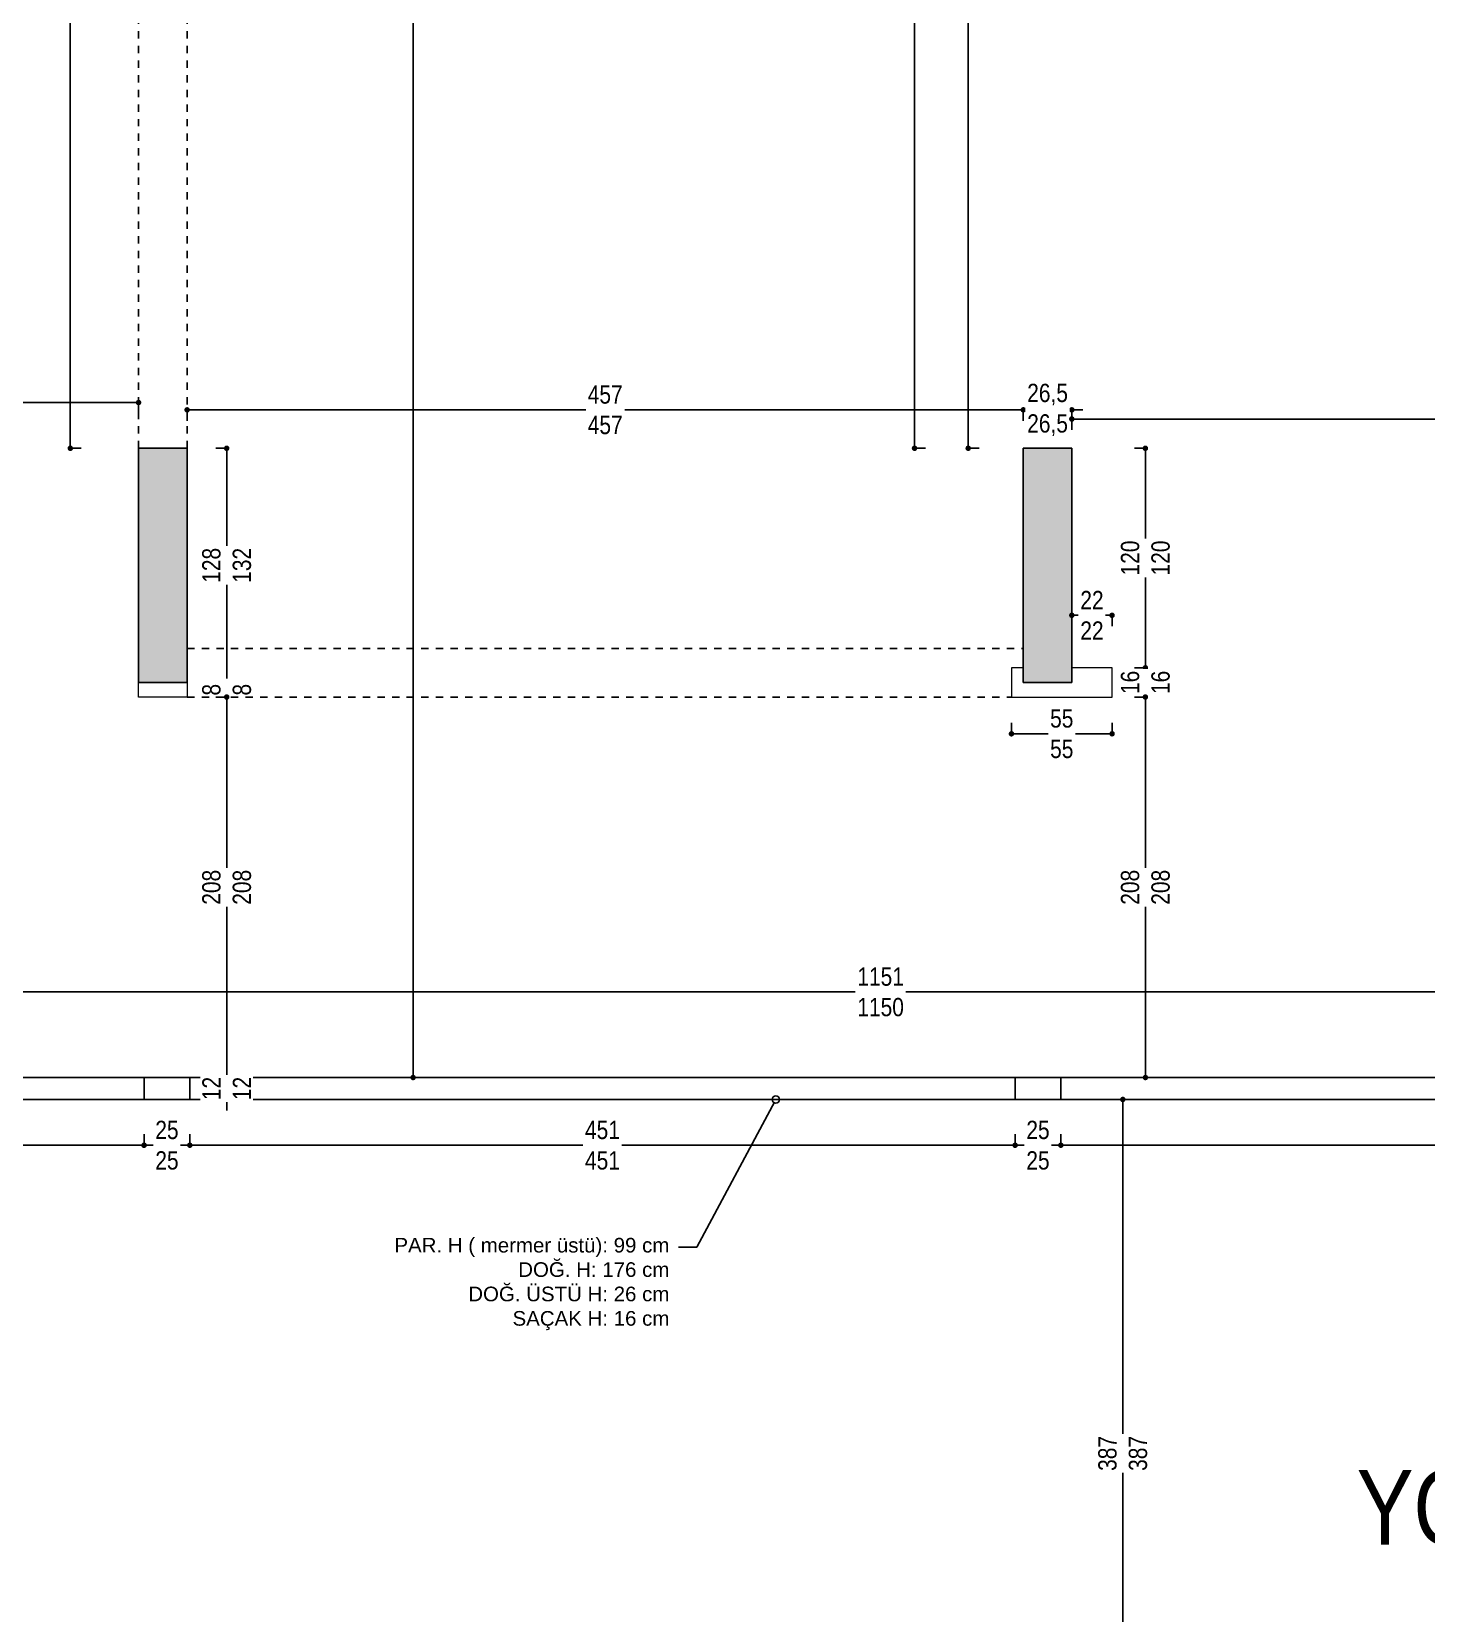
# Model space of a CAD drawing. Header units: millimetres. Extents: x 863 to 22635, y -482 to 12118.
# Drawn here: x 15396 to 16158, y 8965 to 9829 of the extents above; entities that cross this region are included whole.
import ezdxf
from ezdxf import colors
from ezdxf.entities.mleader import LeaderData, LeaderLine
from ezdxf.math import Vec2, Vec3

# ---------------------------------------------------------------- set-up
doc = ezdxf.new("R2010")
doc.units = ezdxf.units.MM
doc.header["$PDMODE"] = 35
doc.linetypes.add('JIS_02_1.0', pattern=[2, 1, -1])
for name, color, linetype in [('CEILING_0G', 92, 'Continuous'), ('DIM_0G', 20, 'Continuous'), ('Existing COLUMN HATCH_0G', 252, 'Continuous'), ('Existing COLUMN_0G', 63, 'Continuous'), ('Existing WALL_0G', 65, 'Continuous'), ('Existing WINDOWS_0G', 142, 'Continuous')]:
    doc.layers.add(name, color=color, linetype=linetype)
doc.layers.add('TXT_0G', color=7, linetype='Continuous', lineweight=13)
doc.layers.add('WOOD_0G', color=46, linetype='Continuous', lineweight=5)
doc.styles.add('0G_50', font='ARIALN.TTF', dxfattribs={"height": 50})
doc.styles.add('OZGU', font='ARIALN.TTF')
doc.styles.get("Standard").update_dxf_attribs({"font": 'arial.ttf'})
doc.dimstyles.new('0G_1_50_ORTA', dxfattribs={"dimtxt": 10, "dimasz": 3, "dimexe": 1, "dimexo": 4, "dimgap": 1, "dimtad": 0, "dimdec": 1, "dimzin": 9, "dimtxsty": 'OZGU', "dimblk": 'DOT', "dimcen": 2, "dimclrd": 256, "dimclre": 256, "dimclrt": 256, "dimadec": 1, "dimazin": 2, "dimtfac": 1, "dimtdec": 1, "dimtix": 1, "dimtmove": 2, "dimatfit": 3, "dimldrblk": 'ARCHTICK', "dimfxl": 6, "dimfxlon": 1, "dimtfill": 1, "dimarcsym": 0})

# ---------------------------------------------------------------- blocks, each defined once
blk = doc.blocks.new('_Dot')
at = {"color": 0, "linetype": 'ByBlock', "lineweight": -2}
blk.add_line((-0.5, 0), (-1, 0), dxfattribs=at)
at = {"color": 0, "linetype": 'ByBlock', "const_width": 0.5}
blk.add_lwpolyline([(-0.25, 0, 1), (0.25, 0, 1)], format="xyb", close=True, dxfattribs=at)
blk = doc.blocks.new('*D696')
at = {"layer": 'Defpoints', "color": 0, "transparency": 16777216}
for p in [(15958.04, 9245.66), (16435.04, 9245.66), (15958.04, 9220.62)]:
    blk.add_point(p, dxfattribs=at)
at = {"layer": 'DIM_0G', "lineweight": -2, "transparency": 16777216}
for p, q in [((15958.04, 9226.62), (15958.04, 9219.62)), ((16435.04, 9226.62), (16435.04, 9219.62)), ((15961.04, 9220.62), (16186.32, 9220.62)), ((16432.04, 9220.62), (16206.75, 9220.62))]:
    blk.add_line(p, q, dxfattribs=at)
at = {"layer": 'DIM_0G', "lineweight": -2, "transparency": 16777216, "xscale": 3, "yscale": 3, "zscale": 3, "rotation": 180}
blk.add_blockref('_Dot', (15958.04, 9220.62), dxfattribs=at)
at = {"layer": 'DIM_0G', "lineweight": -2, "transparency": 16777216, "xscale": 3, "yscale": 3, "zscale": 3}
blk.add_blockref('_Dot', (16435.04, 9220.62), dxfattribs=at)
at = {"layer": 'DIM_0G', "transparency": 16777216, "insert": (16196.54, 9220.62), "char_height": 10, "attachment_point": 5, "style": 'OZGU', "bg_fill": 3, "box_fill_scale": 1.1, "bg_fill_color": 256, "bg_fill_true_color": 13158600, "bg_fill_transparency": 0}
blk.add_mtext('477\\P477', dxfattribs=at)
blk = doc.blocks.new('_ArchTick')
at = {"color": 0, "linetype": 'ByBlock', "const_width": 0.15}
blk.add_lwpolyline([(-0.5, -0.5), (0.5, 0.5)], dxfattribs=at)
blk = doc.blocks.new('*D697')
at = {"layer": 'Defpoints', "color": 0, "transparency": 16777216}
for p in [(15933.04, 9245.66), (15958.04, 9245.66), (15933.04, 9220.62)]:
    blk.add_point(p, dxfattribs=at)
at = {"layer": 'DIM_0G', "lineweight": -2, "transparency": 16777216}
for p, q in [((15933.04, 9226.62), (15933.04, 9219.62)), ((15958.04, 9226.62), (15958.04, 9219.62)), ((15936.04, 9220.62), (15938.56, 9220.62)), ((15955.04, 9220.62), (15952.51, 9220.62))]:
    blk.add_line(p, q, dxfattribs=at)
at = {"layer": 'DIM_0G', "lineweight": -2, "transparency": 16777216, "xscale": 3, "yscale": 3, "zscale": 3, "rotation": 180}
blk.add_blockref('_Dot', (15933.04, 9220.62), dxfattribs=at)
at = {"layer": 'DIM_0G', "lineweight": -2, "transparency": 16777216, "xscale": 3, "yscale": 3, "zscale": 3}
blk.add_blockref('_Dot', (15958.04, 9220.62), dxfattribs=at)
at = {"layer": 'DIM_0G', "transparency": 16777216, "insert": (15945.54, 9220.62), "char_height": 10, "attachment_point": 5, "style": 'OZGU', "bg_fill": 3, "box_fill_scale": 1.1, "bg_fill_color": 256, "bg_fill_true_color": 13158600, "bg_fill_transparency": 0}
blk.add_mtext('25\\P25', dxfattribs=at)
blk = doc.blocks.new('*D698')
at = {"layer": 'Defpoints', "color": 0, "transparency": 16777216}
for p in [(15482.04, 9245.66), (15933.04, 9245.66), (15482.04, 9220.62)]:
    blk.add_point(p, dxfattribs=at)
at = {"layer": 'DIM_0G', "lineweight": -2, "transparency": 16777216}
for p, q in [((15482.04, 9226.62), (15482.04, 9219.62)), ((15933.04, 9226.62), (15933.04, 9219.62)), ((15485.04, 9220.62), (15698.1, 9220.62)), ((15930.04, 9220.62), (15716.97, 9220.62))]:
    blk.add_line(p, q, dxfattribs=at)
at = {"layer": 'DIM_0G', "lineweight": -2, "transparency": 16777216, "xscale": 3, "yscale": 3, "zscale": 3, "rotation": 180}
blk.add_blockref('_Dot', (15482.04, 9220.62), dxfattribs=at)
at = {"layer": 'DIM_0G', "lineweight": -2, "transparency": 16777216, "xscale": 3, "yscale": 3, "zscale": 3}
blk.add_blockref('_Dot', (15933.04, 9220.62), dxfattribs=at)
at = {"layer": 'DIM_0G', "transparency": 16777216, "insert": (15707.54, 9220.62), "char_height": 10, "attachment_point": 5, "style": 'OZGU', "bg_fill": 3, "box_fill_scale": 1.1, "bg_fill_color": 256, "bg_fill_true_color": 13158600, "bg_fill_transparency": 0}
blk.add_mtext('451\\P451', dxfattribs=at)
blk = doc.blocks.new('*D699')
at = {"layer": 'Defpoints', "color": 0, "transparency": 16777216}
for p in [(15457.04, 9245.66), (15482.04, 9245.66), (15457.04, 9220.62)]:
    blk.add_point(p, dxfattribs=at)
at = {"layer": 'DIM_0G', "lineweight": -2, "transparency": 16777216}
for p, q in [((15457.04, 9226.62), (15457.04, 9219.62)), ((15482.04, 9226.62), (15482.04, 9219.62)), ((15460.04, 9220.62), (15462.56, 9220.62)), ((15479.04, 9220.62), (15476.51, 9220.62))]:
    blk.add_line(p, q, dxfattribs=at)
at = {"layer": 'DIM_0G', "lineweight": -2, "transparency": 16777216, "xscale": 3, "yscale": 3, "zscale": 3, "rotation": 180}
blk.add_blockref('_Dot', (15457.04, 9220.62), dxfattribs=at)
at = {"layer": 'DIM_0G', "lineweight": -2, "transparency": 16777216, "xscale": 3, "yscale": 3, "zscale": 3}
blk.add_blockref('_Dot', (15482.04, 9220.62), dxfattribs=at)
at = {"layer": 'DIM_0G', "transparency": 16777216, "insert": (15469.54, 9220.62), "char_height": 10, "attachment_point": 5, "style": 'OZGU', "bg_fill": 3, "box_fill_scale": 1.1, "bg_fill_color": 256, "bg_fill_true_color": 13158600, "bg_fill_transparency": 0}
blk.add_mtext('25\\P25', dxfattribs=at)
blk = doc.blocks.new('*D700')
at = {"layer": 'Defpoints', "color": 0, "transparency": 16777216}
for p in [(15272.04, 9245.66), (15457.04, 9245.66), (15272.04, 9220.62)]:
    blk.add_point(p, dxfattribs=at)
at = {"layer": 'DIM_0G', "lineweight": -2, "transparency": 16777216}
for p, q in [((15272.04, 9226.62), (15272.04, 9219.62)), ((15457.04, 9226.62), (15457.04, 9219.62)), ((15275.04, 9220.62), (15354.83, 9220.62)), ((15454.04, 9220.62), (15374.24, 9220.62))]:
    blk.add_line(p, q, dxfattribs=at)
at = {"layer": 'DIM_0G', "lineweight": -2, "transparency": 16777216, "xscale": 3, "yscale": 3, "zscale": 3, "rotation": 180}
blk.add_blockref('_Dot', (15272.04, 9220.62), dxfattribs=at)
at = {"layer": 'DIM_0G', "lineweight": -2, "transparency": 16777216, "xscale": 3, "yscale": 3, "zscale": 3}
blk.add_blockref('_Dot', (15457.04, 9220.62), dxfattribs=at)
at = {"layer": 'DIM_0G', "transparency": 16777216, "insert": (15364.54, 9220.62), "char_height": 10, "attachment_point": 5, "style": 'OZGU', "bg_fill": 3, "box_fill_scale": 1.1, "bg_fill_color": 256, "bg_fill_true_color": 13158600, "bg_fill_transparency": 0}
blk.add_mtext('185\\P185', dxfattribs=at)
blk = doc.blocks.new('*D709')
at = {"layer": 'Defpoints', "color": 0, "transparency": 16777216}
for p in [(15958.04, 9245.66), (15949.65, 8858.66), (15991.89, 8858.66)]:
    blk.add_point(p, dxfattribs=at)
at = {"layer": 'DIM_0G', "lineweight": -2, "transparency": 16777216}
for p, q in [((15985.89, 9245.66), (15992.89, 9245.66)), ((15991.89, 9242.66), (15991.89, 9062.22)), ((15991.89, 8861.66), (15991.89, 9042.11)), ((15985.89, 8858.66), (15992.89, 8858.66))]:
    blk.add_line(p, q, dxfattribs=at)
at = {"layer": 'DIM_0G', "lineweight": -2, "transparency": 16777216, "xscale": 3, "yscale": 3, "zscale": 3}
for p, rotation in [((15991.89, 9245.66), 90), ((15991.89, 8858.66), 270)]:
    blk.add_blockref('_Dot', p, dxfattribs=dict(at, rotation=rotation))
at = {"layer": 'DIM_0G', "transparency": 16777216, "insert": (15991.89, 9052.16), "char_height": 10, "attachment_point": 5, "rotation": 90, "style": 'OZGU', "bg_fill": 3, "box_fill_scale": 1.1, "bg_fill_color": 256, "bg_fill_true_color": 13158600, "bg_fill_transparency": 0}
blk.add_mtext('387\\P387', dxfattribs=at)
blk = doc.blocks.new('_DotBlank')
at = {"color": 0, "linetype": 'ByBlock', "lineweight": -2}
blk.add_line((-0.5, 0), (-1, 0), dxfattribs=at)
blk.add_circle((0, 0), 0.5, dxfattribs=at)
blk = doc.blocks.new('*D777')
at = {"layer": 'Defpoints', "color": 0, "transparency": 16777216}
for p in [(15454.04, 10371.66), (15416.72, 9601.66), (15454.04, 9601.66)]:
    blk.add_point(p, dxfattribs=at)
at = {"layer": 'DIM_0G', "lineweight": -2, "transparency": 16777216}
for p, q in [((15422.72, 10371.66), (15415.72, 10371.66)), ((15416.72, 10368.66), (15416.72, 9996.67)), ((15416.72, 9604.66), (15416.72, 9976.65)), ((15422.72, 9601.66), (15415.72, 9601.66))]:
    blk.add_line(p, q, dxfattribs=at)
at = {"layer": 'DIM_0G', "lineweight": -2, "transparency": 16777216, "xscale": 3, "yscale": 3, "zscale": 3}
for p, rotation in [((15416.72, 10371.66), 90), ((15416.72, 9601.66), 270)]:
    blk.add_blockref('_Dot', p, dxfattribs=dict(at, rotation=rotation))
at = {"layer": 'DIM_0G', "transparency": 16777216, "insert": (15416.72, 9986.66), "char_height": 10, "attachment_point": 5, "rotation": 90, "style": 'OZGU', "bg_fill": 3, "box_fill_scale": 1.1, "bg_fill_color": 256, "bg_fill_true_color": 13158600, "bg_fill_transparency": 0}
blk.add_mtext('770\\P{\\C2;772}', dxfattribs=at)
blk = doc.blocks.new('*D778')
at = {"layer": 'Defpoints', "color": 0, "transparency": 16777216}
for p in [(15284.04, 9626.66), (15284.04, 9605.66), (15454.04, 9601.66)]:
    blk.add_point(p, dxfattribs=at)
at = {"layer": 'DIM_0G', "lineweight": -2, "transparency": 16777216}
for p, q in [((15284.04, 9620.66), (15284.04, 9627.66)), ((15287.04, 9626.66), (15359.38, 9626.66)), ((15451.04, 9626.66), (15378.7, 9626.66)), ((15454.04, 9620.66), (15454.04, 9627.66))]:
    blk.add_line(p, q, dxfattribs=at)
at = {"layer": 'DIM_0G', "lineweight": -2, "transparency": 16777216, "xscale": 3, "yscale": 3, "zscale": 3, "rotation": 180}
blk.add_blockref('_Dot', (15284.04, 9626.66), dxfattribs=at)
at = {"layer": 'DIM_0G', "lineweight": -2, "transparency": 16777216, "xscale": 3, "yscale": 3, "zscale": 3}
blk.add_blockref('_Dot', (15454.04, 9626.66), dxfattribs=at)
at = {"layer": 'DIM_0G', "transparency": 16777216, "insert": (15369.04, 9626.66), "char_height": 10, "attachment_point": 5, "style": 'OZGU', "bg_fill": 3, "box_fill_scale": 1.1, "bg_fill_color": 256, "bg_fill_true_color": 13158600, "bg_fill_transparency": 0}
blk.add_mtext('170\\P170', dxfattribs=at)
blk = doc.blocks.new('*D779')
at = {"layer": 'Defpoints', "color": 0, "transparency": 16777216}
for p in [(15480.54, 9601.66), (15480.54, 9473.66), (15502.2, 9473.66)]:
    blk.add_point(p, dxfattribs=at)
at = {"layer": 'DIM_0G', "lineweight": -2, "transparency": 16777216}
for p, q in [((15496.2, 9601.66), (15503.2, 9601.66)), ((15502.2, 9598.66), (15502.2, 9547.35)), ((15502.2, 9476.66), (15502.2, 9527.98)), ((15496.2, 9473.66), (15503.2, 9473.66))]:
    blk.add_line(p, q, dxfattribs=at)
at = {"layer": 'DIM_0G', "lineweight": -2, "transparency": 16777216, "xscale": 3, "yscale": 3, "zscale": 3}
for p, rotation in [((15502.2, 9601.66), 90), ((15502.2, 9473.66), 270)]:
    blk.add_blockref('_Dot', p, dxfattribs=dict(at, rotation=rotation))
at = {"layer": 'DIM_0G', "transparency": 16777216, "insert": (15502.2, 9537.66), "char_height": 10, "attachment_point": 5, "rotation": 90, "style": 'OZGU', "bg_fill": 3, "box_fill_scale": 1.1, "bg_fill_color": 256, "bg_fill_true_color": 13158600, "bg_fill_transparency": 0}
blk.add_mtext('128\\P{\\C2;132}', dxfattribs=at)
blk = doc.blocks.new('*D780')
at = {"layer": 'Defpoints', "color": 0, "transparency": 16777216}
for p in [(15480.54, 9473.66), (15480.54, 9465.66)]:
    blk.add_point(p, dxfattribs=at)
at = {"layer": 'DIM_0G', "lineweight": -2, "transparency": 16777216}
for p, q in [((15502.2, 9476.66), (15502.2, 9479.66)), ((15496.2, 9473.66), (15503.2, 9473.66)), ((15502.2, 9473.66), (15502.2, 9473.36)), ((15496.2, 9465.66), (15503.2, 9465.66)), ((15502.2, 9465.66), (15502.2, 9465.97)), ((15502.2, 9462.66), (15502.2, 9459.66))]:
    blk.add_line(p, q, dxfattribs=at)
at = {"layer": 'DIM_0G', "lineweight": -2, "transparency": 16777216, "xscale": 3, "yscale": 3, "zscale": 3}
for p, rotation in [((15502.2, 9473.66), 270), ((15502.2, 9465.66), 90)]:
    blk.add_blockref('_Dot', p, dxfattribs=dict(at, rotation=rotation))
at = {"layer": 'DIM_0G', "transparency": 16777216, "insert": (15502.2, 9469.66), "char_height": 10, "attachment_point": 5, "rotation": 90, "style": 'OZGU', "bg_fill": 3, "box_fill_scale": 1.1, "bg_fill_color": 256, "bg_fill_true_color": 13158600, "bg_fill_transparency": 0}
blk.add_mtext('8\\P8', dxfattribs=at)
at = {"layer": 'Defpoints', "color": 0, "transparency": 16777216}
blk.add_point((15502.2, 9465.66), dxfattribs=at)
blk = doc.blocks.new('*D781')
at = {"layer": 'Defpoints', "color": 0, "transparency": 16777216}
for p in [(15480.54, 9465.66), (15482.04, 9257.66), (15502.2, 9257.66)]:
    blk.add_point(p, dxfattribs=at)
at = {"layer": 'DIM_0G', "lineweight": -2, "transparency": 16777216}
for p, q in [((15496.2, 9465.66), (15503.2, 9465.66)), ((15502.2, 9462.66), (15502.2, 9371.8)), ((15502.2, 9260.66), (15502.2, 9351.53)), ((15496.2, 9257.66), (15503.2, 9257.66))]:
    blk.add_line(p, q, dxfattribs=at)
at = {"layer": 'DIM_0G', "lineweight": -2, "transparency": 16777216, "xscale": 3, "yscale": 3, "zscale": 3}
for p, rotation in [((15502.2, 9465.66), 90), ((15502.2, 9257.66), 270)]:
    blk.add_blockref('_Dot', p, dxfattribs=dict(at, rotation=rotation))
at = {"layer": 'DIM_0G', "transparency": 16777216, "insert": (15502.2, 9361.66), "char_height": 10, "attachment_point": 5, "rotation": 90, "style": 'OZGU', "bg_fill": 3, "box_fill_scale": 1.1, "bg_fill_color": 256, "bg_fill_true_color": 13158600, "bg_fill_transparency": 0}
blk.add_mtext('208\\P208', dxfattribs=at)
blk = doc.blocks.new('*D782')
at = {"layer": 'Defpoints', "color": 0, "transparency": 16777216}
for p in [(15482.04, 9257.66), (15482.04, 9245.66)]:
    blk.add_point(p, dxfattribs=at)
at = {"layer": 'DIM_0G', "lineweight": -2, "transparency": 16777216}
for p, q in [((15502.2, 9260.66), (15502.2, 9263.66)), ((15496.2, 9257.66), (15503.2, 9257.66)), ((15502.2, 9257.66), (15502.2, 9245.66)), ((15496.2, 9245.66), (15503.2, 9245.66)), ((15502.2, 9242.66), (15502.2, 9239.66))]:
    blk.add_line(p, q, dxfattribs=at)
at = {"layer": 'DIM_0G', "lineweight": -2, "transparency": 16777216, "xscale": 3, "yscale": 3, "zscale": 3}
for p, rotation in [((15502.2, 9257.66), 270), ((15502.2, 9245.66), 90)]:
    blk.add_blockref('_Dot', p, dxfattribs=dict(at, rotation=rotation))
at = {"layer": 'DIM_0G', "transparency": 16777216, "insert": (15502.2, 9251.66), "char_height": 10, "attachment_point": 5, "rotation": 90, "style": 'OZGU', "bg_fill": 3, "box_fill_scale": 1.1, "bg_fill_color": 256, "bg_fill_true_color": 13158600, "bg_fill_transparency": 0}
blk.add_mtext('12\\P12', dxfattribs=at)
at = {"layer": 'Defpoints', "color": 0, "transparency": 16777216}
blk.add_point((15502.2, 9245.66), dxfattribs=at)
blk = doc.blocks.new('*D783')
at = {"layer": 'Defpoints', "color": 0, "transparency": 16777216}
for p in [(15937.54, 9622.66), (15480.54, 9601.66), (15937.54, 9601.66)]:
    blk.add_point(p, dxfattribs=at)
at = {"layer": 'DIM_0G', "lineweight": -2, "transparency": 16777216}
for p, q in [((15480.54, 9616.66), (15480.54, 9623.66)), ((15483.54, 9622.66), (15698.82, 9622.66)), ((15934.54, 9622.66), (15719.25, 9622.66)), ((15937.54, 9616.66), (15937.54, 9623.66))]:
    blk.add_line(p, q, dxfattribs=at)
at = {"layer": 'DIM_0G', "lineweight": -2, "transparency": 16777216, "xscale": 3, "yscale": 3, "zscale": 3, "rotation": 180}
blk.add_blockref('_Dot', (15480.54, 9622.66), dxfattribs=at)
at = {"layer": 'DIM_0G', "lineweight": -2, "transparency": 16777216, "xscale": 3, "yscale": 3, "zscale": 3}
blk.add_blockref('_Dot', (15937.54, 9622.66), dxfattribs=at)
at = {"layer": 'DIM_0G', "transparency": 16777216, "insert": (15709.04, 9622.66), "char_height": 10, "attachment_point": 5, "style": 'OZGU', "bg_fill": 3, "box_fill_scale": 1.1, "bg_fill_color": 256, "bg_fill_true_color": 13158600, "bg_fill_transparency": 0}
blk.add_mtext('457\\P457', dxfattribs=at)
blk = doc.blocks.new('*D784')
at = {"layer": 'Defpoints', "color": 0, "transparency": 16777216}
for p in [(15480.54, 10515.66), (15604.05, 10515.66), (15482.04, 9257.66)]:
    blk.add_point(p, dxfattribs=at)
at = {"layer": 'DIM_0G', "lineweight": -2, "transparency": 16777216}
for p, q in [((15598.05, 10515.66), (15605.05, 10515.66)), ((15604.05, 10512.66), (15604.05, 9899.53)), ((15604.05, 9260.66), (15604.05, 9873.79)), ((15598.05, 9257.66), (15605.05, 9257.66))]:
    blk.add_line(p, q, dxfattribs=at)
at = {"layer": 'DIM_0G', "lineweight": -2, "transparency": 16777216, "xscale": 3, "yscale": 3, "zscale": 3}
for p, rotation in [((15604.05, 10515.66), 90), ((15604.05, 9257.66), 270)]:
    blk.add_blockref('_Dot', p, dxfattribs=dict(at, rotation=rotation))
at = {"layer": 'DIM_0G', "transparency": 16777216, "insert": (15604.05, 9886.66), "char_height": 10, "attachment_point": 5, "rotation": 90, "style": 'OZGU', "bg_fill": 3, "box_fill_scale": 1.1, "bg_fill_color": 256, "bg_fill_true_color": 13158600, "bg_fill_transparency": 0}
blk.add_mtext('1258\\P{\\C2;1259}', dxfattribs=at)
blk = doc.blocks.new('*D786')
at = {"layer": 'Defpoints', "color": 0, "transparency": 16777216}
for p in [(15878.08, 10515.66), (15942.54, 10515.66), (15937.54, 9601.66)]:
    blk.add_point(p, dxfattribs=at)
at = {"layer": 'DIM_0G', "lineweight": -2, "transparency": 16777216}
for p, q in [((15884.08, 10515.66), (15877.08, 10515.66)), ((15878.08, 10512.66), (15878.08, 10068.71)), ((15878.08, 9604.66), (15878.08, 10048.62)), ((15884.08, 9601.66), (15877.08, 9601.66))]:
    blk.add_line(p, q, dxfattribs=at)
at = {"layer": 'DIM_0G', "lineweight": -2, "transparency": 16777216, "xscale": 3, "yscale": 3, "zscale": 3}
for p, rotation in [((15878.08, 10515.66), 90), ((15878.08, 9601.66), 270)]:
    blk.add_blockref('_Dot', p, dxfattribs=dict(at, rotation=rotation))
at = {"layer": 'DIM_0G', "transparency": 16777216, "insert": (15878.08, 10058.66), "char_height": 10, "attachment_point": 5, "rotation": 90, "style": 'OZGU', "bg_fill": 3, "box_fill_scale": 1.1, "bg_fill_color": 256, "bg_fill_true_color": 13158600, "bg_fill_transparency": 0}
blk.add_mtext('914\\P914', dxfattribs=at)
blk = doc.blocks.new('*D787')
at = {"layer": 'Defpoints', "color": 0, "transparency": 16777216}
for p in [(15942.54, 10261.66), (15907.42, 9601.66), (15937.54, 9601.66)]:
    blk.add_point(p, dxfattribs=at)
at = {"layer": 'DIM_0G', "lineweight": -2, "transparency": 16777216}
for p, q in [((15913.42, 10261.66), (15906.42, 10261.66)), ((15907.42, 10258.66), (15907.42, 9941.76)), ((15907.42, 9604.66), (15907.42, 9921.57)), ((15913.42, 9601.66), (15906.42, 9601.66))]:
    blk.add_line(p, q, dxfattribs=at)
at = {"layer": 'DIM_0G', "lineweight": -2, "transparency": 16777216, "xscale": 3, "yscale": 3, "zscale": 3}
for p, rotation in [((15907.42, 10261.66), 90), ((15907.42, 9601.66), 270)]:
    blk.add_blockref('_Dot', p, dxfattribs=dict(at, rotation=rotation))
at = {"layer": 'DIM_0G', "transparency": 16777216, "insert": (15907.42, 9931.66), "char_height": 10, "attachment_point": 5, "rotation": 90, "style": 'OZGU', "bg_fill": 3, "box_fill_scale": 1.1, "bg_fill_color": 256, "bg_fill_true_color": 13158600, "bg_fill_transparency": 0}
blk.add_mtext('660\\P{\\C2;659}', dxfattribs=at)
blk = doc.blocks.new('*D788')
at = {"layer": 'Defpoints', "color": 0, "transparency": 16777216}
for p in [(15937.54, 9601.66), (15964.04, 9601.66)]:
    blk.add_point(p, dxfattribs=at)
at = {"layer": 'DIM_0G', "lineweight": -2, "transparency": 16777216}
for p, q in [((15934.54, 9622.66), (15931.54, 9622.66)), ((15937.54, 9616.66), (15937.54, 9623.66)), ((15937.54, 9622.66), (15939.04, 9622.66)), ((15964.04, 9622.66), (15962.54, 9622.66)), ((15964.04, 9616.66), (15964.04, 9623.66)), ((15967.04, 9622.66), (15970.04, 9622.66))]:
    blk.add_line(p, q, dxfattribs=at)
at = {"layer": 'DIM_0G', "lineweight": -2, "transparency": 16777216, "xscale": 3, "yscale": 3, "zscale": 3}
blk.add_blockref('_Dot', (15937.54, 9622.66), dxfattribs=at)
at = {"layer": 'DIM_0G', "lineweight": -2, "transparency": 16777216, "xscale": 3, "yscale": 3, "zscale": 3, "rotation": 180}
blk.add_blockref('_Dot', (15964.04, 9622.66), dxfattribs=at)
at = {"layer": 'DIM_0G', "transparency": 16777216, "insert": (15950.79, 9622.66), "char_height": 10, "attachment_point": 5, "style": 'OZGU', "bg_fill": 3, "box_fill_scale": 1.1, "bg_fill_color": 256, "bg_fill_true_color": 13158600, "bg_fill_transparency": 0}
blk.add_mtext('26,5\\P26,5', dxfattribs=at)
at = {"layer": 'Defpoints', "color": 0, "transparency": 16777216}
blk.add_point((15964.04, 9622.66), dxfattribs=at)
blk = doc.blocks.new('*D789')
at = {"layer": 'Defpoints', "color": 0, "transparency": 16777216}
for p in [(15964.04, 9601.66), (15964.04, 9481.66), (16004.25, 9481.66)]:
    blk.add_point(p, dxfattribs=at)
at = {"layer": 'DIM_0G', "lineweight": -2, "transparency": 16777216}
for p, q in [((15998.25, 9601.66), (16005.25, 9601.66)), ((16004.25, 9598.66), (16004.25, 9551.32)), ((16004.25, 9484.66), (16004.25, 9532)), ((15998.25, 9481.66), (16005.25, 9481.66))]:
    blk.add_line(p, q, dxfattribs=at)
at = {"layer": 'DIM_0G', "lineweight": -2, "transparency": 16777216, "xscale": 3, "yscale": 3, "zscale": 3}
for p, rotation in [((16004.25, 9601.66), 90), ((16004.25, 9481.66), 270)]:
    blk.add_blockref('_Dot', p, dxfattribs=dict(at, rotation=rotation))
at = {"layer": 'DIM_0G', "transparency": 16777216, "insert": (16004.25, 9541.66), "char_height": 10, "attachment_point": 5, "rotation": 90, "style": 'OZGU', "bg_fill": 3, "box_fill_scale": 1.1, "bg_fill_color": 256, "bg_fill_true_color": 13158600, "bg_fill_transparency": 0}
blk.add_mtext('120\\P120', dxfattribs=at)
blk = doc.blocks.new('*D790')
at = {"layer": 'Defpoints', "color": 0, "transparency": 16777216}
for p in [(15964.04, 9481.66), (15986.04, 9481.66)]:
    blk.add_point(p, dxfattribs=at)
at = {"layer": 'DIM_0G', "lineweight": -2, "transparency": 16777216}
for p, q in [((15964.04, 9504.35), (15964.04, 9511.35)), ((15967.04, 9510.35), (15968.13, 9510.35)), ((15983.04, 9510.35), (15981.94, 9510.35)), ((15986.04, 9504.35), (15986.04, 9511.35))]:
    blk.add_line(p, q, dxfattribs=at)
at = {"layer": 'DIM_0G', "lineweight": -2, "transparency": 16777216, "xscale": 3, "yscale": 3, "zscale": 3, "rotation": 180}
blk.add_blockref('_Dot', (15964.04, 9510.35), dxfattribs=at)
at = {"layer": 'DIM_0G', "lineweight": -2, "transparency": 16777216, "xscale": 3, "yscale": 3, "zscale": 3}
blk.add_blockref('_Dot', (15986.04, 9510.35), dxfattribs=at)
at = {"layer": 'DIM_0G', "transparency": 16777216, "insert": (15975.04, 9510.35), "char_height": 10, "attachment_point": 5, "style": 'OZGU', "bg_fill": 3, "box_fill_scale": 1.1, "bg_fill_color": 256, "bg_fill_true_color": 13158600, "bg_fill_transparency": 0}
blk.add_mtext('22\\P22', dxfattribs=at)
at = {"layer": 'Defpoints', "color": 0, "transparency": 16777216}
blk.add_point((15986.04, 9510.35), dxfattribs=at)
blk = doc.blocks.new('*D791')
at = {"layer": 'DIM_0G', "lineweight": -2, "transparency": 16777216}
for p, q in [((16004.25, 9484.66), (16004.25, 9487.66)), ((15998.25, 9481.66), (16005.25, 9481.66)), ((16004.25, 9481.66), (16004.25, 9480.15)), ((15998.25, 9465.66), (16005.25, 9465.66)), ((16004.25, 9465.66), (16004.25, 9467.18)), ((16004.25, 9462.66), (16004.25, 9459.66))]:
    blk.add_line(p, q, dxfattribs=at)
at = {"layer": 'DIM_0G', "lineweight": -2, "transparency": 16777216, "xscale": 3, "yscale": 3, "zscale": 3}
for p, rotation in [((16004.25, 9481.66), 270), ((16004.25, 9465.66), 90)]:
    blk.add_blockref('_Dot', p, dxfattribs=dict(at, rotation=rotation))
at = {"layer": 'DIM_0G', "transparency": 16777216, "insert": (16004.25, 9473.66), "char_height": 10, "attachment_point": 5, "rotation": 90, "style": 'OZGU', "bg_fill": 3, "box_fill_scale": 1.1, "bg_fill_color": 256, "bg_fill_true_color": 13158600, "bg_fill_transparency": 0}
blk.add_mtext('16\\P16', dxfattribs=at)
at = {"layer": 'Defpoints', "color": 0, "transparency": 16777216}
for p in [(15986.04, 9481.66), (16004.25, 9481.66), (15986.04, 9465.66)]:
    blk.add_point(p, dxfattribs=at)
blk = doc.blocks.new('*D792')
at = {"layer": 'Defpoints', "color": 0, "transparency": 16777216}
for p in [(15931.04, 9465.66), (15986.04, 9465.66), (15931.04, 9445.57)]:
    blk.add_point(p, dxfattribs=at)
at = {"layer": 'DIM_0G', "lineweight": -2, "transparency": 16777216}
for p, q in [((15931.04, 9451.57), (15931.04, 9444.57)), ((15986.04, 9451.57), (15986.04, 9444.57)), ((15934.04, 9445.57), (15951.63, 9445.57)), ((15983.04, 9445.57), (15965.44, 9445.57))]:
    blk.add_line(p, q, dxfattribs=at)
at = {"layer": 'DIM_0G', "lineweight": -2, "transparency": 16777216, "xscale": 3, "yscale": 3, "zscale": 3, "rotation": 180}
blk.add_blockref('_Dot', (15931.04, 9445.57), dxfattribs=at)
at = {"layer": 'DIM_0G', "lineweight": -2, "transparency": 16777216, "xscale": 3, "yscale": 3, "zscale": 3}
blk.add_blockref('_Dot', (15986.04, 9445.57), dxfattribs=at)
at = {"layer": 'DIM_0G', "transparency": 16777216, "insert": (15958.54, 9445.57), "char_height": 10, "attachment_point": 5, "style": 'OZGU', "bg_fill": 3, "box_fill_scale": 1.1, "bg_fill_color": 256, "bg_fill_true_color": 13158600, "bg_fill_transparency": 0}
blk.add_mtext('55\\P55', dxfattribs=at)
blk = doc.blocks.new('*D793')
at = {"layer": 'Defpoints', "color": 0, "transparency": 16777216}
for p in [(15986.04, 9465.66), (15986.04, 9257.66), (16004.25, 9257.66)]:
    blk.add_point(p, dxfattribs=at)
at = {"layer": 'DIM_0G', "lineweight": -2, "transparency": 16777216}
for p, q in [((15998.25, 9465.66), (16005.25, 9465.66)), ((16004.25, 9462.66), (16004.25, 9371.8)), ((16004.25, 9260.66), (16004.25, 9351.53)), ((15998.25, 9257.66), (16005.25, 9257.66))]:
    blk.add_line(p, q, dxfattribs=at)
at = {"layer": 'DIM_0G', "lineweight": -2, "transparency": 16777216, "xscale": 3, "yscale": 3, "zscale": 3}
for p, rotation in [((16004.25, 9465.66), 90), ((16004.25, 9257.66), 270)]:
    blk.add_blockref('_Dot', p, dxfattribs=dict(at, rotation=rotation))
at = {"layer": 'DIM_0G', "transparency": 16777216, "insert": (16004.25, 9361.66), "char_height": 10, "attachment_point": 5, "rotation": 90, "style": 'OZGU', "bg_fill": 3, "box_fill_scale": 1.1, "bg_fill_color": 256, "bg_fill_true_color": 13158600, "bg_fill_transparency": 0}
blk.add_mtext('208\\P208', dxfattribs=at)
blk = doc.blocks.new('*D794')
at = {"layer": 'Defpoints', "color": 0, "transparency": 16777216}
for p in [(16435.04, 9304.43), (15284.04, 9257.66), (16435.04, 9257.66)]:
    blk.add_point(p, dxfattribs=at)
at = {"layer": 'DIM_0G', "lineweight": -2, "transparency": 16777216}
for p, q in [((15284.04, 9298.43), (15284.04, 9305.43)), ((15287.04, 9304.43), (15846.69, 9304.43)), ((16432.04, 9304.43), (15872.38, 9304.43)), ((16435.04, 9298.43), (16435.04, 9305.43))]:
    blk.add_line(p, q, dxfattribs=at)
at = {"layer": 'DIM_0G', "lineweight": -2, "transparency": 16777216, "xscale": 3, "yscale": 3, "zscale": 3, "rotation": 180}
blk.add_blockref('_Dot', (15284.04, 9304.43), dxfattribs=at)
at = {"layer": 'DIM_0G', "lineweight": -2, "transparency": 16777216, "xscale": 3, "yscale": 3, "zscale": 3}
blk.add_blockref('_Dot', (16435.04, 9304.43), dxfattribs=at)
at = {"layer": 'DIM_0G', "transparency": 16777216, "insert": (15859.54, 9304.43), "char_height": 10, "attachment_point": 5, "style": 'OZGU', "bg_fill": 3, "box_fill_scale": 1.1, "bg_fill_color": 256, "bg_fill_true_color": 13158600, "bg_fill_transparency": 0}
blk.add_mtext('1151\\P{\\C2;1150}', dxfattribs=at)
blk = doc.blocks.new('*D795')
at = {"layer": 'Defpoints', "color": 0, "transparency": 16777216}
for p in [(16435.04, 9617.66), (15964.04, 9601.66), (16435.04, 9601.66)]:
    blk.add_point(p, dxfattribs=at)
at = {"layer": 'DIM_0G', "lineweight": -2, "transparency": 16777216}
for p, q in [((15964.04, 9611.66), (15964.04, 9618.66)), ((15967.04, 9617.66), (16184.5, 9617.66)), ((16432.04, 9617.66), (16214.57, 9617.66)), ((16435.04, 9611.66), (16435.04, 9618.66))]:
    blk.add_line(p, q, dxfattribs=at)
at = {"layer": 'DIM_0G', "lineweight": -2, "transparency": 16777216, "xscale": 3, "yscale": 3, "zscale": 3, "rotation": 180}
blk.add_blockref('_Dot', (15964.04, 9617.66), dxfattribs=at)
at = {"layer": 'DIM_0G', "lineweight": -2, "transparency": 16777216, "xscale": 3, "yscale": 3, "zscale": 3}
blk.add_blockref('_Dot', (16435.04, 9617.66), dxfattribs=at)
at = {"layer": 'DIM_0G', "transparency": 16777216, "insert": (16199.54, 9617.66), "char_height": 10, "attachment_point": 5, "style": 'OZGU', "bg_fill": 3, "box_fill_scale": 1.1, "bg_fill_color": 256, "bg_fill_true_color": 13158600, "bg_fill_transparency": 0}
blk.add_mtext('471\\P{\\C2;472,5}', dxfattribs=at)

msp = doc.modelspace()

# ---------------------------------------------------------------- hatches: boundary and pattern name
at = {"layer": 'Existing COLUMN HATCH_0G'}
h = msp.add_hatch(dxfattribs=at)
h.set_pattern_fill('ANSI33', color=256, scale=20)
h.set_pattern_definition([(45, (156564.517, 1761.177), (-3.5355339, 3.5355339), []), (45, (156568.0524, 1761.177), (-3.5355339, 3.5355339), [2.5, -1.25])])
h.paths.add_polyline_path([(15480.54, 9601.66), (15454.04, 9601.66), (15454.04, 9473.66), (15480.54, 9473.66)])
h.paths.add_polyline_path([(15937.54, 9601.66), (15964.04, 9601.66), (15964.04, 9473.66), (15937.54, 9473.66)])
h.paths.add_polyline_path([(16461.54, 9601.66), (16435.04, 9601.66), (16435.04, 9473.66), (16461.54, 9473.66)])

# ---------------------------------------------------------------- linework, layer by layer
at = {"layer": 'CEILING_0G', "linetype": 'JIS_02_1.0', "ltscale": 4}
for points in [[(15454.04, 9601.66), (15454.04, 10371.66)], [(15480.54, 9601.66), (15480.54, 10371.66)]]:
    msp.add_lwpolyline(points, dxfattribs=at)
at = {"layer": 'Existing COLUMN_0G'}
for points in [[(15480.54, 9601.66), (15454.04, 9601.66), (15454.04, 9473.66), (15480.54, 9473.66)], [(15937.54, 9601.66), (15964.04, 9601.66), (15964.04, 9473.66), (15937.54, 9473.66)]]:
    msp.add_lwpolyline(points, close=True, dxfattribs=at)
at = {"layer": 'Existing WALL_0G'}
for points in [[(15482.04, 9257.66), (15482.04, 9245.66), (15457.04, 9245.66), (15457.04, 9257.66)], [(15958.04, 9257.66), (15958.04, 9245.66), (15933.04, 9245.66), (15933.04, 9257.66)]]:
    msp.add_lwpolyline(points, close=True, dxfattribs=at)
at = {"layer": 'Existing WINDOWS_0G'}
for points in [[(15457.04, 9245.66), (15272.04, 9245.66), (15272.04, 9459.66)], [(15457.04, 9257.66), (15284.04, 9257.66), (15284.04, 9459.66)], [(15933.04, 9257.66), (15482.04, 9257.66)], [(16435.04, 9257.66), (15958.04, 9257.66)], [(15933.04, 9245.66), (15482.04, 9245.66)], [(16435.04, 9245.66), (15958.04, 9245.66)]]:
    msp.add_lwpolyline(points, dxfattribs=at)
at = {"layer": 'WOOD_0G'}
for points in [[(15986.04, 9481.66), (15964.04, 9481.66), (15964.04, 9473.66), (15937.54, 9473.66), (15937.54, 9481.66), (15931.04, 9481.66), (15931.04, 9465.66), (15986.04, 9465.66)], [(15480.54, 9473.66), (15480.54, 9465.66), (15454.04, 9465.66), (15454.04, 9473.66)]]:
    msp.add_lwpolyline(points, close=True, dxfattribs=at)

# ---------------------------------------------------------------- texts
at = {"layer": 'TXT_0G', "insert": (16119.67, 9043.02), "char_height": 40.744, "attachment_point": 1, "style": '0G_50'}
msp.add_mtext_dynamic_manual_height_columns('YOL', width=190.7208, gutter_width=250, heights=[0], dxfattribs=at)

# ---------------------------------------------------------------- next in the draw order: dimensions: what is measured, and where the dimension line sits
at = {"layer": 'DIM_0G'}
for base, p1, p2, text, picture, middle in [((15416.72, 9601.66), (15454.04, 10371.66), (15454.04, 9601.66), '<>\\P{\\C2;772}', '*D777', (15416.72, 9986.66)), ((15502.2, 9473.66), (15480.54, 9601.66), (15480.54, 9473.66), '<>\\P{\\C2;132}', '*D779', (15502.2, 9537.66))]:
    dim = msp.add_linear_dim(base=base, p1=p1, p2=p2, angle=90, text=text, dimstyle='0G_1_50_ORTA', dxfattribs=at)
    dim.commit()
    dim.dimension.update_dxf_attribs({"geometry": picture, "text_midpoint": middle})
dim = msp.add_linear_dim(base=(15958.04, 9220.62), p1=(16435.04, 9245.66), p2=(15958.04, 9245.66), text='<>\\P477', dimstyle='0G_1_50_ORTA', dxfattribs=at)
dim.commit()
dim.dimension.update_dxf_attribs({"geometry": '*D696', "text_midpoint": (16196.54, 9220.62)})

# ---------------------------------------------------------------- next in the draw order: dimensions: what is measured, and where the dimension line sits
for base, p1, p2, text, picture, middle in [((15284.04, 9626.66), (15454.04, 9601.66), (15284.04, 9605.66), '<>\\P170', '*D778', (15369.04, 9626.66)), ((15937.54, 9622.66), (15480.54, 9601.66), (15937.54, 9601.66), '<>\\P457', '*D783', (15709.04, 9622.66)), ((15933.04, 9220.62), (15958.04, 9245.66), (15933.04, 9245.66), '<>\\P25', '*D697', (15945.54, 9220.62))]:
    dim = msp.add_linear_dim(base=base, p1=p1, p2=p2, text=text, dimstyle='0G_1_50_ORTA', dxfattribs=at)
    dim.commit()
    dim.dimension.update_dxf_attribs({"geometry": picture, "text_midpoint": middle})
dim = msp.add_linear_dim(base=(15502.2, 9465.66), p1=(15480.54, 9473.66), p2=(15480.54, 9465.66), angle=90, text='<>\\P8', dimstyle='0G_1_50_ORTA', dxfattribs=at)
dim.commit()
dim.dimension.update_dxf_attribs({"geometry": '*D780', "text_midpoint": (15502.2, 9469.66)})

# ---------------------------------------------------------------- next in the draw order: dimensions: what is measured, and where the dimension line sits
for base, p1, p2, text, picture, middle in [((15878.08, 10515.66), (15937.54, 9601.66), (15942.54, 10515.66), '<>\\P914', '*D786', (15878.08, 10058.66)), ((15502.2, 9257.66), (15480.54, 9465.66), (15482.04, 9257.66), '<>\\P208', '*D781', (15502.2, 9361.66)), ((15991.89, 8858.66), (15958.04, 9245.66), (15949.65, 8858.66), '<>\\P387', '*D709', (15991.89, 9052.16))]:
    dim = msp.add_linear_dim(base=base, p1=p1, p2=p2, angle=90, text=text, dimstyle='0G_1_50_ORTA', dxfattribs=at)
    dim.commit()
    dim.dimension.update_dxf_attribs({"geometry": picture, "text_midpoint": middle})
dim = msp.add_linear_dim(base=(15482.04, 9220.62), p1=(15933.04, 9245.66), p2=(15482.04, 9245.66), text='<>\\P451', dimstyle='0G_1_50_ORTA', dxfattribs=at)
dim.commit()
dim.dimension.update_dxf_attribs({"geometry": '*D698', "text_midpoint": (15707.54, 9220.62)})

# ---------------------------------------------------------------- next in the draw order: dimensions: what is measured, and where the dimension line sits
dim = msp.add_linear_dim(base=(15907.42, 9601.66), p1=(15942.54, 10261.66), p2=(15937.54, 9601.66), angle=90, text='<>\\P{\\C2;659}', dimstyle='0G_1_50_ORTA', dxfattribs=at)
dim.commit()
dim.dimension.update_dxf_attribs({"geometry": '*D787', "text_midpoint": (15907.42, 9931.66)})
dim = msp.add_linear_dim(base=(15457.04, 9220.62), p1=(15482.04, 9245.66), p2=(15457.04, 9245.66), text='<>\\P25', dimstyle='0G_1_50_ORTA', dxfattribs=at)
dim.commit()
dim.dimension.update_dxf_attribs({"geometry": '*D699', "text_midpoint": (15469.54, 9220.62)})

# ---------------------------------------------------------------- next in the draw order: leaders
ml = msp.add_multileader_mtext('Standard', dxfattribs=at)
ml.set_content('PAR. H ( mermer üstü): 99 cm\\PDOĞ. H: 176 cm\\PDOĞ. ÜSTÜ H: 26 cm\\PSAÇAK H: 16 cm', color=256)
ml.set_leader_properties()
ml.set_arrow_properties(name='DOTBLANK')
ml.build(insert=Vec2(0, 0))
ml.multileader.update_dxf_attribs({"dogleg_length": 10})
ctx = ml.context
ctx.base_point, ctx.char_height, ctx.landing_gap_size, ctx.plane_origin = Vec3(15590.4, 9164.85), 8, 5, Vec3(15803.77, 9245.62)
ctx.text_align_type = 2
notes = []
notes.append((ctx, [(0, (1, 1, 0), (15759.1, 9164.85), (-1, 0), 10, [(0, [(15802.27, 9245.62)], 0, [])])]))
ctx.mtext.insert, ctx.mtext.alignment, ctx.mtext.flow_direction = Vec3(15744.1, 9170), 3, 5
for ctx, leaders in notes:
    for number, flags, end, landing, length, lines in leaders:
        leader = LeaderData()
        leader.index, (leader.has_last_leader_line, leader.has_dogleg_vector, leader.attachment_direction) = number, flags
        leader.last_leader_point, leader.dogleg_vector, leader.dogleg_length = Vec3(end), Vec3(landing), length
        for number, points, colour, breaks in lines:
            line = LeaderLine()
            line.index, line.vertices, line.color, line.breaks = number, Vec3.list(points), colors.encode_raw_color(colour), breaks
            leader.lines.append(line)
        ctx.leaders.append(leader)

# ---------------------------------------------------------------- next in the draw order: dimensions: what is measured, and where the dimension line sits
for base, p1, p2, text, picture, middle in [((15964.04, 9622.66), (15937.54, 9601.66), (15964.04, 9601.66), '<>\\P26,5', '*D788', (15950.79, 9622.66)), ((15272.04, 9220.62), (15457.04, 9245.66), (15272.04, 9245.66), '<>\\P185', '*D700', (15364.54, 9220.62))]:
    dim = msp.add_linear_dim(base=base, p1=p1, p2=p2, text=text, dimstyle='0G_1_50_ORTA', dxfattribs=at)
    dim.commit()
    dim.dimension.update_dxf_attribs({"geometry": picture, "text_midpoint": middle})
dim = msp.add_linear_dim(base=(15502.2, 9245.66), p1=(15482.04, 9257.66), p2=(15482.04, 9245.66), angle=90, text='<>\\P12', dimstyle='0G_1_50_ORTA', dxfattribs=at)
dim.commit()
dim.dimension.update_dxf_attribs({"geometry": '*D782', "text_midpoint": (15502.2, 9251.66)})

# ---------------------------------------------------------------- next in the draw order: dimensions: what is measured, and where the dimension line sits
for base, p1, p2, text, picture, middle in [((15604.05, 10515.66), (15482.04, 9257.66), (15480.54, 10515.66), '<>\\P{\\C2;1259}', '*D784', (15604.05, 9886.66)), ((16004.25, 9481.66), (15964.04, 9601.66), (15964.04, 9481.66), '<>\\P120', '*D789', (16004.25, 9541.66))]:
    dim = msp.add_linear_dim(base=base, p1=p1, p2=p2, angle=90, text=text, dimstyle='0G_1_50_ORTA', dxfattribs=at)
    dim.commit()
    dim.dimension.update_dxf_attribs({"geometry": picture, "text_midpoint": middle})

# ---------------------------------------------------------------- next in the draw order: linework, layer by layer
at = {"layer": 'CEILING_0G', "linetype": 'JIS_02_1.0', "ltscale": 4}
msp.add_lwpolyline([(15480.54, 9492.16), (15937.54, 9492.16)], dxfattribs=at)

# ---------------------------------------------------------------- next in the draw order: dimensions: what is measured, and where the dimension line sits
at = {"layer": 'DIM_0G'}
for base, p1, p2, text, picture, middle in [((16435.04, 9617.66), (15964.04, 9601.66), (16435.04, 9601.66), '<>\\P{\\C2;472,5}', '*D795', (16199.54, 9617.66)), ((15986.04, 9510.35), (15964.04, 9481.66), (15986.04, 9481.66), '<>\\P22', '*D790', (15975.04, 9510.35))]:
    dim = msp.add_linear_dim(base=base, p1=p1, p2=p2, text=text, dimstyle='0G_1_50_ORTA', dxfattribs=at)
    dim.commit()
    dim.dimension.update_dxf_attribs({"geometry": picture, "text_midpoint": middle})

# ---------------------------------------------------------------- next in the draw order: dimensions: what is measured, and where the dimension line sits
dim = msp.add_linear_dim(base=(16004.25, 9481.66), p1=(15986.04, 9465.66), p2=(15986.04, 9481.66), angle=90, text='<>\\P16', dimstyle='0G_1_50_ORTA', dxfattribs=at)
dim.commit()
dim.dimension.update_dxf_attribs({"geometry": '*D791', "text_midpoint": (16004.25, 9473.66)})

# ---------------------------------------------------------------- next in the draw order: dimensions: what is measured, and where the dimension line sits
dim = msp.add_linear_dim(base=(15931.04, 9445.57), p1=(15986.04, 9465.66), p2=(15931.04, 9465.66), text='<>\\P55', dimstyle='0G_1_50_ORTA', dxfattribs=at)
dim.commit()
dim.dimension.update_dxf_attribs({"geometry": '*D792', "text_midpoint": (15958.54, 9445.57)})

# ---------------------------------------------------------------- next in the draw order: linework, layer by layer
at = {"layer": 'CEILING_0G', "linetype": 'JIS_02_1.0', "ltscale": 4}
msp.add_lwpolyline([(15480.54, 9465.66), (15931.04, 9465.66)], dxfattribs=at)

# ---------------------------------------------------------------- next in the draw order: dimensions: what is measured, and where the dimension line sits
at = {"layer": 'DIM_0G'}
dim = msp.add_linear_dim(base=(16004.25, 9257.66), p1=(15986.04, 9465.66), p2=(15986.04, 9257.66), angle=90, text='<>\\P208', dimstyle='0G_1_50_ORTA', dxfattribs=at)
dim.commit()
dim.dimension.update_dxf_attribs({"geometry": '*D793', "text_midpoint": (16004.25, 9361.66)})

# ---------------------------------------------------------------- next in the draw order: dimensions: what is measured, and where the dimension line sits
dim = msp.add_linear_dim(base=(16435.04, 9304.43), p1=(15284.04, 9257.66), p2=(16435.04, 9257.66), text='<>\\P{\\C2;1150}', dimstyle='0G_1_50_ORTA', dxfattribs=at)
dim.commit()
dim.dimension.update_dxf_attribs({"geometry": '*D794', "text_midpoint": (15859.54, 9304.43)})

doc.saveas('drawing.dxf')
